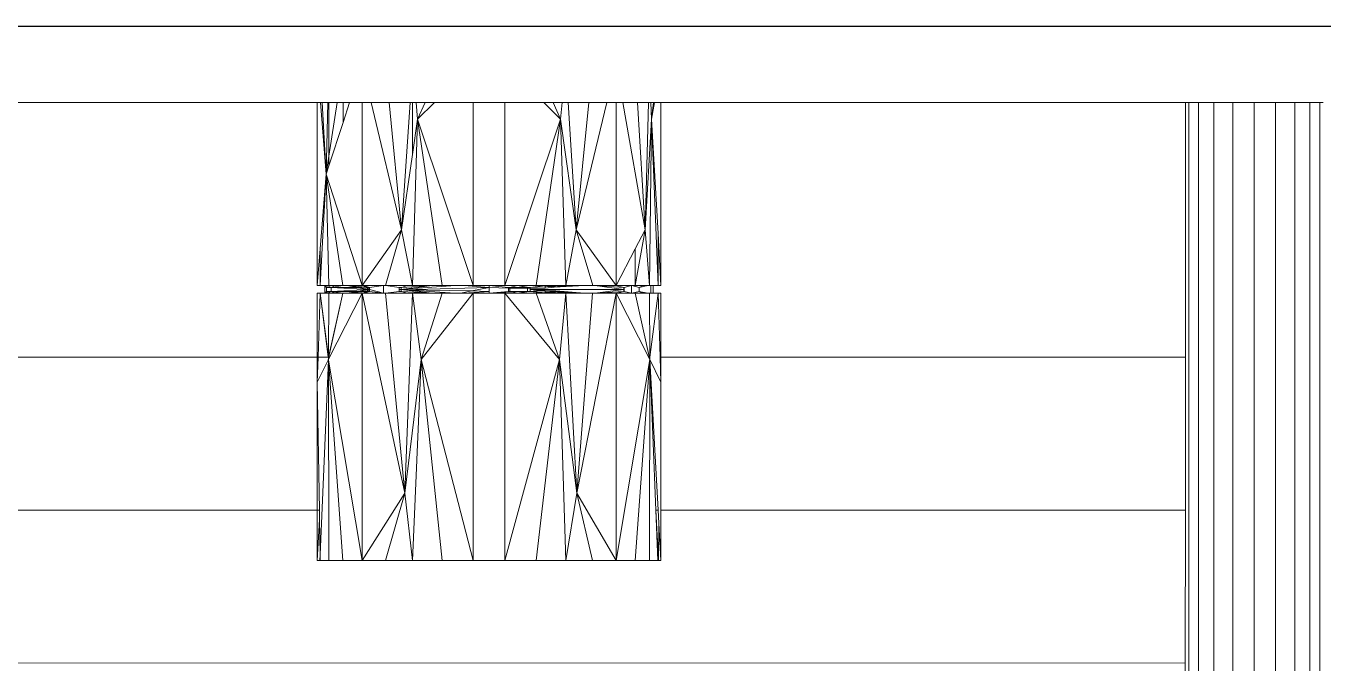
# Model space of a CAD drawing. Header units: metres. Extents: x 294 to 1101, y -498 to -355.
# Drawn here: x 500.677 to 500.8466, y -391.1359 to -391.0526 of the extents above; entities that cross this region are included whole.
import ezdxf

# ---------------------------------------------------------------- set-up
doc = ezdxf.new("R2010")
doc.units = ezdxf.units.M
doc.layers.add('fur', color=251, linetype='Continuous', lineweight=9)
doc.layers.add('wall', color=7, linetype='Continuous', lineweight=25)

# ---------------------------------------------------------------- blocks, each defined once
blk = doc.blocks.new('dfsdsf')
at = {"layer": 'fur'}
for p, q in [((144.74516, 54.45259), (144.74516, 54.51441)), ((144.74561, 54.37928), (144.7456, 54.51441)), ((144.74689, 54.37928), (144.74688, 54.51441)), ((144.74888, 54.37928), (144.74887, 54.51441)), ((144.75139, 54.37928), (144.75138, 54.51441)), ((144.75416, 54.51441), (144.75417, 54.37928)), ((144.75694, 54.51441), (144.75695, 54.37928)), ((144.75946, 54.37928), (144.75945, 54.51441)), ((144.76145, 54.37928), (144.76144, 54.51441)), ((144.76273, 54.37928), (144.76272, 54.51441)), ((144.47094, 54.45256), (144.74516, 54.45259)), ((144.74517, 54.43259), (144.74516, 54.45259)), ((144.6317, 54.43915), (144.63204, 54.43915)), ((144.6317, 54.43915), (144.632, 54.43379)), ((144.6317, 54.43915), (144.63171, 54.43258)), ((144.632, 54.43379), (144.63207, 54.43839)), ((144.63204, 54.43915), (144.63209, 54.43915)), ((144.63207, 54.43839), (144.63204, 54.43915)), ((144.63209, 54.43915), (144.63207, 54.43839)), ((144.63207, 54.43839), (144.63316, 54.41295)), ((144.63209, 54.43915), (144.63322, 54.43915)), ((144.63316, 54.41295), (144.63322, 54.43915)), ((144.63507, 54.43915), (144.63316, 54.41295)), ((144.63316, 54.41295), (144.63757, 54.43915)), ((144.63507, 54.43915), (144.63322, 54.43915)), ((144.63757, 54.43915), (144.63507, 54.43915)), ((144.63757, 54.43915), (144.64317, 54.43036)), ((144.63757, 54.43915), (144.63757, 54.40421)), ((144.64063, 54.43915), (144.63757, 54.43915)), ((144.64317, 54.43036), (144.64063, 54.43915)), ((144.64415, 54.43915), (144.64063, 54.43915)), ((144.64317, 54.43036), (144.64415, 54.43915)), ((144.64415, 54.43915), (144.64528, 54.41289)), ((144.64802, 54.43915), (144.64415, 54.43915)), ((144.64528, 54.41289), (144.64802, 54.43915)), ((144.64528, 54.41289), (144.65209, 54.43915)), ((144.65209, 54.43915), (144.64802, 54.43915)), ((144.65209, 54.43915), (144.6521, 54.40421)), ((144.65624, 54.43915), (144.65209, 54.43915)), ((144.65624, 54.40421), (144.65624, 54.43915)), ((144.65624, 54.43915), (144.66336, 54.41289)), ((144.66031, 54.43915), (144.65624, 54.43915)), ((144.66336, 54.41289), (144.66031, 54.43915)), ((144.66418, 54.43915), (144.66031, 54.43915)), ((144.66336, 54.41289), (144.66418, 54.43915)), ((144.66418, 54.43915), (144.66562, 54.43036)), ((144.6677, 54.43915), (144.66418, 54.43915)), ((144.66562, 54.43036), (144.67076, 54.43915)), ((144.66562, 54.43036), (144.6677, 54.43915)), ((144.67076, 54.43915), (144.6677, 54.43915)), ((144.67076, 54.43915), (144.67519, 54.41289)), ((144.67077, 54.40421), (144.67076, 54.43915)), ((144.67326, 54.43915), (144.67076, 54.43915)), ((144.67519, 54.41289), (144.67326, 54.43915)), ((144.67511, 54.43915), (144.67326, 54.43915)), ((144.67519, 54.41289), (144.67511, 54.43915)), ((144.67511, 54.43915), (144.67624, 54.43915)), ((144.67629, 54.43915), (144.67598, 54.43258)), ((144.67598, 54.43258), (144.67624, 54.43915)), ((144.67624, 54.43915), (144.67629, 54.43915)), ((144.67629, 54.43915), (144.67663, 54.43915)), ((144.67636, 54.43428), (144.67629, 54.43915)), ((144.67663, 54.43915), (144.67636, 54.43428)), ((144.67663, 54.43258), (144.67663, 54.43915)), ((144.67636, 54.43428), (144.67627, 54.43258)), ((144.47094, 54.43256), (144.63171, 54.43258)), ((144.63171, 54.43258), (144.63171, 54.41585)), ((144.63171, 54.41585), (144.63198, 54.43258)), ((144.63171, 54.43258), (144.63198, 54.43258)), ((144.63198, 54.43258), (144.632, 54.43379)), ((144.67627, 54.43258), (144.67519, 54.41289)), ((144.67519, 54.41289), (144.67598, 54.43258)), ((144.67598, 54.43258), (144.67627, 54.43258)), ((144.67663, 54.43258), (144.74517, 54.43259)), ((144.67663, 54.41586), (144.67663, 54.43258)), ((144.74517, 54.41259), (144.74517, 54.43259)), ((144.64317, 54.43036), (144.63757, 54.40421)), ((144.64317, 54.43036), (144.64063, 54.40421)), ((144.64416, 54.40421), (144.64317, 54.43036)), ((144.64528, 54.41289), (144.64317, 54.43036)), ((144.66562, 54.43036), (144.66336, 54.41289)), ((144.66562, 54.43036), (144.66418, 54.40421)), ((144.67077, 54.40421), (144.66562, 54.43036)), ((144.66562, 54.43036), (144.6677, 54.40421)), ((144.63182, 54.41258), (144.63171, 54.41585)), ((144.63171, 54.41585), (144.63171, 54.41258)), ((144.63315, 54.41297), (144.63171, 54.41585)), ((144.67519, 54.41289), (144.67663, 54.41586)), ((144.67663, 54.41586), (144.67652, 54.41258)), ((144.67663, 54.41258), (144.67663, 54.41586)), ((144.43094, 54.41255), (144.63171, 54.41258)), ((144.63171, 54.41258), (144.63171, 54.40421)), ((144.63209, 54.40421), (144.63182, 54.41258)), ((144.63182, 54.41258), (144.63315, 54.41258)), ((144.63319, 54.41258), (144.63209, 54.40421)), ((144.63209, 54.40421), (144.63315, 54.41258)), ((144.63315, 54.41289), (144.63315, 54.41297)), ((144.63316, 54.41295), (144.63315, 54.41297)), ((144.63316, 54.41295), (144.63315, 54.41289)), ((144.63315, 54.41289), (144.63319, 54.41281)), ((144.63319, 54.41271), (144.63315, 54.41261)), ((144.63315, 54.41261), (144.63319, 54.41258)), ((144.63315, 54.41258), (144.63315, 54.41261)), ((144.63315, 54.41258), (144.63319, 54.41258)), ((144.63316, 54.41295), (144.63319, 54.41289)), ((144.63319, 54.41281), (144.63317, 54.41278)), ((144.63317, 54.41278), (144.63322, 54.41276)), ((144.63317, 54.41278), (144.63319, 54.41271)), ((144.63319, 54.41281), (144.63319, 54.41289)), ((144.63322, 54.41276), (144.63319, 54.41281)), ((144.63507, 54.40421), (144.63319, 54.41271)), ((144.63319, 54.41258), (144.63323, 54.40421)), ((144.63319, 54.41258), (144.63507, 54.40421)), ((144.63319, 54.41258), (144.63326, 54.41258)), ((144.63757, 54.40421), (144.63322, 54.41276)), ((144.64528, 54.41289), (144.64416, 54.40421)), ((144.6521, 54.40421), (144.64528, 54.41289)), ((144.64528, 54.41289), (144.64802, 54.40421)), ((144.66336, 54.41289), (144.65624, 54.40421)), ((144.66336, 54.41289), (144.66032, 54.40421)), ((144.66418, 54.40421), (144.66336, 54.41289)), ((144.67519, 54.41289), (144.67077, 54.40421)), ((144.67519, 54.41289), (144.67327, 54.40421)), ((144.67518, 54.41258), (144.67511, 54.40421)), ((144.67519, 54.41289), (144.67518, 54.41258)), ((144.67518, 54.41258), (144.67625, 54.40421)), ((144.67518, 54.41258), (144.67522, 54.41258)), ((144.67652, 54.41258), (144.67625, 54.40421)), ((144.67652, 54.41258), (144.67663, 54.41258)), ((144.67663, 54.41258), (144.74517, 54.41259)), ((144.67663, 54.40421), (144.67663, 54.41258)), ((144.74517, 54.37928), (144.74517, 54.41259)), ((144.63171, 54.40421), (144.63209, 54.40421)), ((144.63271, 54.40421), (144.63209, 54.40421)), ((144.63271, 54.40421), (144.63303, 54.40421)), ((144.63292, 54.40396), (144.63271, 54.40421)), ((144.63271, 54.40321), (144.63271, 54.40421)), ((144.63303, 54.40421), (144.63292, 54.40396)), ((144.63292, 54.40346), (144.63292, 54.40396)), ((144.63292, 54.40396), (144.63354, 54.40396)), ((144.63354, 54.40396), (144.63303, 54.40421)), ((144.63303, 54.40421), (144.63323, 54.40421)), ((144.634, 54.40421), (144.63323, 54.40421)), ((144.63354, 54.40396), (144.634, 54.40421)), ((144.63507, 54.40421), (144.63354, 54.40396)), ((144.63354, 54.40396), (144.63354, 54.40346)), ((144.63354, 54.40396), (144.63852, 54.40371)), ((144.63705, 54.40396), (144.63354, 54.40396)), ((144.63507, 54.40421), (144.634, 54.40421)), ((144.63558, 54.40421), (144.63507, 54.40421)), ((144.63705, 54.40396), (144.63558, 54.40421)), ((144.63558, 54.40421), (144.63806, 54.404)), ((144.63757, 54.40421), (144.63558, 54.40421)), ((144.63806, 54.404), (144.63705, 54.40396)), ((144.63852, 54.40371), (144.63705, 54.40396)), ((144.63757, 54.40421), (144.63773, 54.40421)), ((144.63852, 54.40396), (144.63773, 54.40421)), ((144.63773, 54.40421), (144.63806, 54.404)), ((144.63773, 54.40421), (144.64037, 54.40421)), ((144.63806, 54.404), (144.63813, 54.40396)), ((144.63813, 54.40396), (144.63852, 54.40371)), ((144.63813, 54.40396), (144.63852, 54.40396)), ((144.63852, 54.40396), (144.64037, 54.40421)), ((144.64037, 54.40421), (144.63852, 54.40371)), ((144.63852, 54.40371), (144.63852, 54.40396)), ((144.64037, 54.40321), (144.64037, 54.40421)), ((144.64037, 54.40421), (144.64063, 54.40421)), ((144.64063, 54.40421), (144.64243, 54.40396)), ((144.64063, 54.40421), (144.64344, 54.40421)), ((144.64243, 54.40396), (144.64251, 54.40398)), ((144.64243, 54.40396), (144.64243, 54.40371)), ((144.64243, 54.40371), (144.64269, 54.40374)), ((144.64269, 54.40396), (144.64251, 54.40398)), ((144.64269, 54.40396), (144.64274, 54.40398)), ((144.64269, 54.40374), (144.64269, 54.40396)), ((144.64269, 54.40371), (144.64269, 54.40374)), ((144.64274, 54.40371), (144.64269, 54.40374)), ((144.64274, 54.40398), (144.64344, 54.40421)), ((144.64274, 54.40398), (144.64672, 54.40421)), ((144.64296, 54.40375), (144.64281, 54.4037)), ((144.64979, 54.40421), (144.64296, 54.40375)), ((144.64672, 54.40421), (144.64296, 54.40375)), ((144.65192, 54.40391), (144.64296, 54.40375)), ((144.64296, 54.40375), (144.65417, 54.40346)), ((144.64344, 54.40421), (144.64416, 54.40421)), ((144.64672, 54.40421), (144.64416, 54.40421)), ((144.64672, 54.40421), (144.64802, 54.40421)), ((144.64802, 54.40421), (144.64979, 54.40421)), ((144.65044, 54.40421), (144.64979, 54.40421)), ((144.65044, 54.40421), (144.65087, 54.40421)), ((144.65192, 54.40391), (144.65044, 54.40421)), ((144.65087, 54.40421), (144.6521, 54.40421)), ((144.65087, 54.40421), (144.65417, 54.40396)), ((144.65417, 54.40396), (144.65192, 54.40391)), ((144.65417, 54.40346), (144.65192, 54.40391)), ((144.6521, 54.40421), (144.65417, 54.40421)), ((144.65417, 54.40421), (144.6567, 54.40396)), ((144.65417, 54.40396), (144.65417, 54.40421)), ((144.65709, 54.40404), (144.65417, 54.40421)), ((144.65624, 54.40421), (144.65417, 54.40421)), ((144.65417, 54.40396), (144.65417, 54.40346)), ((144.65624, 54.40421), (144.6579, 54.40421)), ((144.65675, 54.40397), (144.6567, 54.40396)), ((144.6567, 54.40354), (144.6567, 54.40396)), ((144.65687, 54.40396), (144.65675, 54.40397)), ((144.65687, 54.40396), (144.65709, 54.40404)), ((144.65687, 54.40354), (144.65687, 54.40396)), ((144.65687, 54.40396), (144.65854, 54.40396)), ((144.65709, 54.40404), (144.65719, 54.40404)), ((144.65719, 54.40404), (144.6579, 54.40421)), ((144.65854, 54.40396), (144.65719, 54.40404)), ((144.65919, 54.40396), (144.6579, 54.40421)), ((144.6579, 54.40421), (144.65939, 54.40398)), ((144.6579, 54.40421), (144.66032, 54.40421)), ((144.65854, 54.40396), (144.65919, 54.40396)), ((144.65919, 54.40396), (144.65939, 54.40398)), ((144.65919, 54.40396), (144.65919, 54.40361)), ((144.65939, 54.40398), (144.65953, 54.40396)), ((144.65953, 54.40396), (144.66151, 54.40421)), ((144.65953, 54.40396), (144.66151, 54.40405)), ((144.66081, 54.40383), (144.65953, 54.40396)), ((144.65953, 54.40371), (144.65953, 54.40396)), ((144.66081, 54.40383), (144.65953, 54.40371)), ((144.66032, 54.40421), (144.66151, 54.40421)), ((144.66151, 54.4039), (144.66081, 54.40383)), ((144.66081, 54.40383), (144.66119, 54.40381)), ((144.66119, 54.40381), (144.66151, 54.40383)), ((144.66151, 54.40421), (144.66162, 54.40421)), ((144.66151, 54.40405), (144.66151, 54.40421)), ((144.66151, 54.40405), (144.66221, 54.40409)), ((144.66151, 54.4039), (144.66151, 54.40405)), ((144.66267, 54.404), (144.66151, 54.4039)), ((144.66151, 54.40383), (144.66291, 54.40391)), ((144.66151, 54.40383), (144.66151, 54.4039)), ((144.66162, 54.40421), (144.66221, 54.40409)), ((144.66162, 54.40421), (144.66418, 54.40421)), ((144.66221, 54.40409), (144.66418, 54.40421)), ((144.66221, 54.40409), (144.66267, 54.404)), ((144.6649, 54.40421), (144.66267, 54.404)), ((144.66267, 54.404), (144.66291, 54.40396)), ((144.66291, 54.40396), (144.6649, 54.40421)), ((144.66665, 54.40421), (144.66291, 54.40396)), ((144.66291, 54.40391), (144.66665, 54.40421)), ((144.66291, 54.40396), (144.66291, 54.40391)), ((144.66418, 54.40421), (144.6649, 54.40421)), ((144.66665, 54.40421), (144.6649, 54.40421)), ((144.6677, 54.40421), (144.66665, 54.40421)), ((144.6677, 54.40421), (144.66797, 54.40421)), ((144.67176, 54.40396), (144.66797, 54.40421)), ((144.66797, 54.40421), (144.67176, 54.40371)), ((144.66797, 54.40421), (144.67077, 54.40421)), ((144.67176, 54.40396), (144.67077, 54.40421)), ((144.67077, 54.40421), (144.67276, 54.40421)), ((144.67176, 54.40371), (144.67176, 54.40396)), ((144.67176, 54.40396), (144.6718, 54.40396)), ((144.67276, 54.40421), (144.6718, 54.40396)), ((144.6718, 54.40396), (144.6718, 54.40372)), ((144.67276, 54.40321), (144.67276, 54.40421)), ((144.67276, 54.40421), (144.67284, 54.40421)), ((144.67284, 54.40421), (144.67377, 54.40396)), ((144.67327, 54.40421), (144.67284, 54.40421)), ((144.67327, 54.40421), (144.67424, 54.40421)), ((144.67377, 54.40396), (144.67424, 54.40421)), ((144.67492, 54.40421), (144.67377, 54.40396)), ((144.67377, 54.40396), (144.67377, 54.40346)), ((144.67424, 54.40421), (144.67492, 54.40421)), ((144.67511, 54.40421), (144.67492, 54.40421)), ((144.67531, 54.40421), (144.67511, 54.40421)), ((144.67531, 54.40321), (144.67531, 54.40421)), ((144.67531, 54.40421), (144.67563, 54.40421)), ((144.67563, 54.40421), (144.67563, 54.40321)), ((144.67625, 54.40421), (144.67563, 54.40421)), ((144.67625, 54.40421), (144.67663, 54.40421)), ((144.63171, 54.40321), (144.63171, 54.37927)), ((144.63209, 54.40321), (144.63171, 54.40321)), ((144.63209, 54.39838), (144.63171, 54.40321)), ((144.63209, 54.40321), (144.63286, 54.38865)), ((144.63209, 54.39838), (144.63209, 54.40321)), ((144.63209, 54.40321), (144.63271, 54.40321)), ((144.63271, 54.40321), (144.63292, 54.40346)), ((144.63303, 54.40321), (144.63271, 54.40321)), ((144.63286, 54.38865), (144.63323, 54.40321)), ((144.63286, 54.38865), (144.63507, 54.40321)), ((144.63286, 54.38865), (144.63757, 54.40321)), ((144.63354, 54.40346), (144.63292, 54.40346)), ((144.63292, 54.40346), (144.63303, 54.40321)), ((144.63303, 54.40321), (144.63354, 54.40346)), ((144.63323, 54.40321), (144.63303, 54.40321)), ((144.634, 54.40321), (144.63323, 54.40321)), ((144.63852, 54.40371), (144.63354, 54.40346)), ((144.63354, 54.40346), (144.634, 54.40321)), ((144.63354, 54.40346), (144.63705, 54.40346)), ((144.63354, 54.40346), (144.63507, 54.40321)), ((144.63507, 54.40321), (144.634, 54.40321)), ((144.63558, 54.40321), (144.63507, 54.40321)), ((144.63558, 54.40321), (144.63705, 54.40346)), ((144.63806, 54.40342), (144.63558, 54.40321)), ((144.63757, 54.40321), (144.63558, 54.40321)), ((144.63705, 54.40346), (144.63852, 54.40371)), ((144.63705, 54.40346), (144.63806, 54.40342)), ((144.63757, 54.40321), (144.64273, 54.39593)), ((144.63757, 54.37927), (144.63757, 54.40321)), ((144.63773, 54.40321), (144.63757, 54.40321)), ((144.63852, 54.40346), (144.63773, 54.40321)), ((144.63806, 54.40342), (144.63773, 54.40321)), ((144.64037, 54.40321), (144.63773, 54.40321)), ((144.63813, 54.40346), (144.63806, 54.40342)), ((144.63852, 54.40371), (144.63813, 54.40346)), ((144.63852, 54.40346), (144.63813, 54.40346)), ((144.63852, 54.40346), (144.63852, 54.40371)), ((144.64037, 54.40321), (144.63852, 54.40346)), ((144.64063, 54.40321), (144.64037, 54.40321)), ((144.64063, 54.40321), (144.64243, 54.40346)), ((144.64273, 54.39593), (144.64063, 54.40321)), ((144.64344, 54.40321), (144.64063, 54.40321)), ((144.64243, 54.40371), (144.64243, 54.40346)), ((144.64243, 54.40371), (144.64269, 54.40371)), ((144.64243, 54.40346), (144.64251, 54.40344)), ((144.64251, 54.40344), (144.64269, 54.40346)), ((144.64274, 54.40371), (144.64269, 54.40371)), ((144.64269, 54.40346), (144.64269, 54.40371)), ((144.64269, 54.40346), (144.64274, 54.40344)), ((144.64273, 54.39593), (144.64416, 54.40321)), ((144.64281, 54.4037), (144.64274, 54.40371)), ((144.64274, 54.40344), (144.64344, 54.40321)), ((144.64672, 54.40321), (144.64274, 54.40344)), ((144.64296, 54.40368), (144.64281, 54.4037)), ((144.64296, 54.40368), (144.64672, 54.40321)), ((144.64979, 54.40321), (144.64296, 54.40368)), ((144.64416, 54.40321), (144.64344, 54.40321)), ((144.64416, 54.40321), (144.64483, 54.38145)), ((144.64672, 54.40321), (144.64416, 54.40321)), ((144.64483, 54.38145), (144.64802, 54.40321)), ((144.64483, 54.38145), (144.6521, 54.40321)), ((144.64802, 54.40321), (144.64672, 54.40321)), ((144.64802, 54.40321), (144.64979, 54.40321)), ((144.65087, 54.40321), (144.64979, 54.40321)), ((144.65087, 54.40321), (144.65417, 54.40346)), ((144.6521, 54.40321), (144.65087, 54.40321)), ((144.6521, 54.40321), (144.6521, 54.37927)), ((144.6521, 54.40321), (144.65417, 54.40321)), ((144.65417, 54.40346), (144.6567, 54.40354)), ((144.65417, 54.40321), (144.6567, 54.40346)), ((144.65417, 54.40346), (144.65417, 54.40321)), ((144.65624, 54.40321), (144.65417, 54.40321)), ((144.65624, 54.40321), (144.66351, 54.38146)), ((144.65624, 54.37927), (144.65624, 54.40321)), ((144.65624, 54.40321), (144.6579, 54.40321)), ((144.6567, 54.40346), (144.6567, 54.40354)), ((144.6567, 54.40354), (144.65687, 54.40354)), ((144.65675, 54.40345), (144.6567, 54.40346)), ((144.65687, 54.40346), (144.65675, 54.40345)), ((144.65687, 54.40354), (144.65919, 54.40361)), ((144.65687, 54.40346), (144.65687, 54.40354)), ((144.6579, 54.40321), (144.65687, 54.40346)), ((144.65919, 54.40346), (144.65687, 54.40346)), ((144.6579, 54.40321), (144.65919, 54.40346)), ((144.65939, 54.40344), (144.6579, 54.40321)), ((144.6579, 54.40321), (144.66032, 54.40321)), ((144.65919, 54.40361), (144.65953, 54.40362)), ((144.65919, 54.40361), (144.65919, 54.40346)), ((144.65939, 54.40344), (144.65919, 54.40346)), ((144.65953, 54.40346), (144.65939, 54.40344)), ((144.65953, 54.40362), (144.65953, 54.40371)), ((144.65953, 54.40371), (144.66032, 54.40364)), ((144.67176, 54.40371), (144.65953, 54.40371)), ((144.65953, 54.40362), (144.66032, 54.40364)), ((144.65953, 54.40346), (144.65953, 54.40362)), ((144.65953, 54.40346), (144.66151, 54.40321)), ((144.66151, 54.40337), (144.65953, 54.40346)), ((144.66032, 54.40364), (144.66151, 54.40353)), ((144.66351, 54.38146), (144.66032, 54.40321)), ((144.66151, 54.40321), (144.66032, 54.40321)), ((144.66151, 54.40337), (144.66151, 54.40353)), ((144.66151, 54.40353), (144.66267, 54.40342)), ((144.66151, 54.40321), (144.66151, 54.40337)), ((144.66221, 54.40334), (144.66151, 54.40337)), ((144.66162, 54.40321), (144.66151, 54.40321)), ((144.66221, 54.40334), (144.66162, 54.40321)), ((144.66162, 54.40321), (144.66418, 54.40321)), ((144.66267, 54.40342), (144.66221, 54.40334)), ((144.66418, 54.40321), (144.66221, 54.40334)), ((144.66267, 54.40342), (144.6649, 54.40321)), ((144.66665, 54.40321), (144.66267, 54.40342)), ((144.66351, 54.38146), (144.66418, 54.40321)), ((144.66418, 54.40321), (144.66555, 54.39593)), ((144.66418, 54.40321), (144.6649, 54.40321)), ((144.66665, 54.40321), (144.6649, 54.40321)), ((144.66555, 54.39593), (144.66771, 54.40321)), ((144.66555, 54.39593), (144.67077, 54.40321)), ((144.66665, 54.40321), (144.66771, 54.40321)), ((144.66797, 54.40321), (144.66771, 54.40321)), ((144.67176, 54.40371), (144.66797, 54.40321)), ((144.66797, 54.40321), (144.67176, 54.40346)), ((144.66797, 54.40321), (144.67077, 54.40321)), ((144.67176, 54.40346), (144.67077, 54.40321)), ((144.67077, 54.37927), (144.67077, 54.40321)), ((144.67077, 54.40321), (144.67327, 54.39842)), ((144.67077, 54.40321), (144.67276, 54.40321)), ((144.6718, 54.40372), (144.67176, 54.40371)), ((144.67176, 54.40346), (144.67176, 54.40371)), ((144.67176, 54.40346), (144.6718, 54.40346)), ((144.6718, 54.40372), (144.6718, 54.40346)), ((144.67276, 54.40321), (144.6718, 54.40346)), ((144.67276, 54.40321), (144.67284, 54.40321)), ((144.67284, 54.40321), (144.67377, 54.40346)), ((144.67327, 54.40321), (144.67284, 54.40321)), ((144.67424, 54.40321), (144.67327, 54.40321)), ((144.67456, 54.39593), (144.67327, 54.40321)), ((144.67327, 54.39842), (144.67327, 54.40321)), ((144.67377, 54.40346), (144.67424, 54.40321)), ((144.67377, 54.40346), (144.67492, 54.40321)), ((144.67424, 54.40321), (144.67492, 54.40321)), ((144.67456, 54.39593), (144.67511, 54.40321)), ((144.67511, 54.40321), (144.67492, 54.40321)), ((144.67511, 54.40321), (144.67541, 54.38146)), ((144.67531, 54.40321), (144.67511, 54.40321)), ((144.67563, 54.40321), (144.67531, 54.40321)), ((144.67541, 54.38146), (144.67625, 54.40321)), ((144.67563, 54.40321), (144.67625, 54.40321)), ((144.67663, 54.40321), (144.67625, 54.40321)), ((144.67625, 54.40321), (144.67625, 54.3964)), ((144.67663, 54.40321), (144.67625, 54.3964)), ((144.67663, 54.37927), (144.67663, 54.40321)), ((144.63286, 54.38865), (144.63209, 54.39838)), ((144.67327, 54.39842), (144.67456, 54.39593)), ((144.64273, 54.39593), (144.63877, 54.37927)), ((144.64273, 54.39593), (144.64112, 54.37927)), ((144.64383, 54.37927), (144.64273, 54.39593)), ((144.64416, 54.38605), (144.64273, 54.39593)), ((144.66555, 54.39593), (144.66351, 54.38146)), ((144.66555, 54.39593), (144.6645, 54.37927)), ((144.66956, 54.37927), (144.66555, 54.39593)), ((144.66555, 54.39593), (144.66721, 54.37927)), ((144.67456, 54.39593), (144.67165, 54.37927)), ((144.67456, 54.39593), (144.67357, 54.37927)), ((144.67499, 54.37927), (144.67456, 54.39593)), ((144.67541, 54.38146), (144.67456, 54.39593)), ((144.67625, 54.3964), (144.67541, 54.38146)), ((144.63211, 54.37927), (144.63286, 54.38865)), ((144.63286, 54.38865), (144.63236, 54.37927)), ((144.63286, 54.38865), (144.6331, 54.37927)), ((144.63286, 54.38865), (144.63323, 54.38629)), ((144.63323, 54.38754), (144.63286, 54.38865)), ((144.63323, 54.38629), (144.63323, 54.38754)), ((144.63508, 54.38189), (144.63323, 54.38754)), ((144.63323, 54.38629), (144.63431, 54.37927)), ((144.63323, 54.37927), (144.63323, 54.38629)), ((144.64416, 54.37927), (144.64416, 54.38605)), ((144.64483, 54.38145), (144.64416, 54.38605)), ((144.63508, 54.37927), (144.63508, 54.38189)), ((144.63593, 54.37927), (144.63508, 54.38189)), ((144.64483, 54.38145), (144.64462, 54.37927)), ((144.64703, 54.37927), (144.64483, 54.38145)), ((144.64483, 54.38145), (144.6458, 54.37927)), ((144.66351, 54.38146), (144.66131, 54.37927)), ((144.66351, 54.38146), (144.66254, 54.37927)), ((144.66372, 54.37927), (144.66351, 54.38146)), ((144.67541, 54.38146), (144.67532, 54.37927)), ((144.67541, 54.38146), (144.67578, 54.37927)), ((144.67567, 54.37927), (144.67541, 54.38146)), ((144.63171, 54.37927), (144.42674, 54.37924)), ((144.63211, 54.37927), (144.63171, 54.37927)), ((144.63236, 54.37927), (144.63211, 54.37927)), ((144.6331, 54.37927), (144.63236, 54.37927)), ((144.63323, 54.37927), (144.6331, 54.37927)), ((144.63431, 54.37927), (144.63323, 54.37927)), ((144.63508, 54.37927), (144.63431, 54.37927)), ((144.63593, 54.37927), (144.63508, 54.37927)), ((144.63757, 54.37927), (144.63593, 54.37927)), ((144.63877, 54.37927), (144.63757, 54.37927)), ((144.64112, 54.37927), (144.63877, 54.37927)), ((144.64383, 54.37927), (144.64112, 54.37927)), ((144.64416, 54.37927), (144.64383, 54.37927)), ((144.64462, 54.37927), (144.64416, 54.37927)), ((144.6458, 54.37927), (144.64462, 54.37927)), ((144.64703, 54.37927), (144.6458, 54.37927)), ((144.6521, 54.37927), (144.64703, 54.37927)), ((144.65624, 54.37927), (144.6521, 54.37927)), ((144.66131, 54.37927), (144.65624, 54.37927)), ((144.66254, 54.37927), (144.66131, 54.37927)), ((144.66372, 54.37927), (144.66254, 54.37927)), ((144.6645, 54.37927), (144.66372, 54.37927)), ((144.66721, 54.37927), (144.6645, 54.37927)), ((144.66956, 54.37927), (144.66721, 54.37927)), ((144.67077, 54.37927), (144.66956, 54.37927)), ((144.67165, 54.37927), (144.67077, 54.37927)), ((144.67357, 54.37927), (144.67165, 54.37927)), ((144.67499, 54.37927), (144.67357, 54.37927)), ((144.67532, 54.37927), (144.67499, 54.37927)), ((144.67567, 54.37927), (144.67532, 54.37927)), ((144.67578, 54.37927), (144.67567, 54.37927)), ((144.67663, 54.37927), (144.67578, 54.37927)), ((144.74517, 54.37928), (144.67663, 54.37927)), ((144.74561, 54.37928), (144.74517, 54.37928)), ((144.74689, 54.37928), (144.74561, 54.37928)), ((144.74888, 54.37928), (144.74689, 54.37928)), ((144.75139, 54.37928), (144.74888, 54.37928)), ((144.75417, 54.37928), (144.75139, 54.37928)), ((144.75695, 54.37928), (144.75417, 54.37928)), ((144.75946, 54.37928), (144.75695, 54.37928)), ((144.76145, 54.37928), (144.75946, 54.37928)), ((144.76273, 54.37928), (144.76145, 54.37928)), ((144.76317, 54.37928), (144.76273, 54.37928)), ((144.42674, 54.36924), (144.62369, 54.36927)), ((144.62401, 54.36927), (144.62369, 54.36927)), ((144.6242, 54.36927), (144.62401, 54.36927)), ((144.62608, 54.36927), (144.6242, 54.36927)), ((144.62608, 54.36927), (144.62674, 54.36927)), ((144.6272, 54.36927), (144.62674, 54.36927)), ((144.6272, 54.36927), (144.62932, 54.36927)), ((144.62932, 54.36927), (144.63043, 54.36927)), ((144.63043, 54.36927), (144.63123, 54.36927)), ((144.64308, 54.36927), (144.63123, 54.36927)), ((144.64308, 54.36927), (144.64626, 54.36927)), ((144.64626, 54.36927), (144.64784, 54.36927)), ((144.64784, 54.36927), (144.67711, 54.36927)), ((144.67711, 54.36927), (144.67791, 54.36927)), ((144.67791, 54.36927), (144.67903, 54.36927)), ((144.67903, 54.36927), (144.68115, 54.36927)), ((144.68115, 54.36927), (144.6816, 54.36927)), ((144.6816, 54.36927), (144.68227, 54.36927)), ((144.68227, 54.36927), (144.73792, 54.36928)), ((144.73792, 54.36928), (144.74306, 54.36928)), ((144.74306, 54.36928), (144.75982, 54.36928)), ((144.77042, 54.36928), (144.75982, 54.36928))]:
    blk.add_line(p, q, dxfattribs=at)

msp = doc.modelspace()

# ---------------------------------------------------------------- linework, layer by layer
at = {"layer": 'wall'}
msp.add_line((501.29105, -391.05265), (499.08759, -391.05265), dxfattribs=at)

# ---------------------------------------------------------------- block references
at = {"layer": 'fur', "xscale": -1, "rotation": 180}
msp.add_blockref('dfsdsf', (356.08341, -336.68332), dxfattribs=at)

doc.saveas('drawing.dxf')
